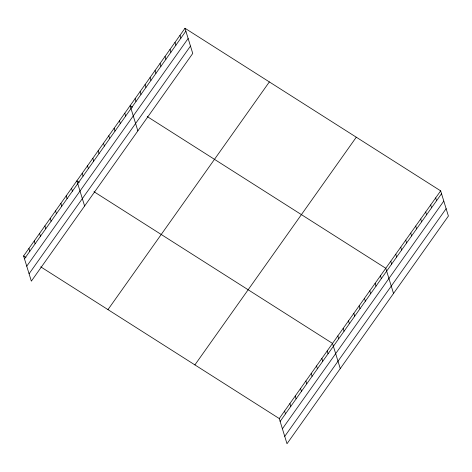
<?xml version="1.0" encoding="UTF-8"?>
<svg xmlns="http://www.w3.org/2000/svg" width="472" height="472" viewBox="0 0 472 472"><rect width="100%" height="100%" fill="white"/><g stroke="black" fill="none" stroke-linecap="round" stroke-linejoin="round"><path stroke-width="0.71" d="M184.994 28.267L192.741 53.448L31.347 281.141L23.6 255.96L184.994 28.267L440.653 190.859L448.4 216.04L287.005 443.733L279.259 418.552L40.71 266.839M24.479 258.809L185.868 31.117M26.745 266.178L188.139 38.486M29.081 273.772L190.47 46.079M107.97 309.614L269.359 81.921M194.895 364.897L356.283 137.204M279.259 418.552L440.653 190.859M280.138 421.402L441.532 193.709M282.403 428.771L443.798 201.078M284.74 436.364L446.134 208.671M132.479 107.185L130.119 105.687L137.865 130.862M147.229 116.566L385.777 268.273L393.524 293.454M79.219 182.322L76.859 180.823L84.606 206.004M93.969 191.703L332.518 343.415L340.265 368.591M23.6 255.96L25.96 257.464M435.668 197.898L436.541 200.748M430.676 204.936L431.555 207.78M425.691 211.975L426.564 214.819M420.699 219.008L421.579 221.858M415.714 226.047L416.587 228.896M410.723 233.085L411.602 235.935M405.731 240.124L406.61 242.974M400.746 247.163L401.619 250.007M395.754 254.202L396.633 257.045M390.769 261.234L391.642 264.084M380.456 275.79L381.329 278.639M375.128 283.3L376.007 286.15M369.8 290.817L370.679 293.667M364.478 298.328L365.352 301.177M359.151 305.844L360.024 308.694M353.823 313.355L354.702 316.205M348.495 320.871L349.374 323.721M343.173 328.382L344.047 331.232M337.846 335.899L338.725 338.748M327.196 350.926L328.069 353.776M321.869 358.443L322.742 361.286M316.541 365.953L317.42 368.803M311.219 373.47L312.092 376.314M305.891 380.981L306.765 383.83M300.564 388.497L301.443 391.341M295.236 396.008L296.115 398.858M180.003 35.306L180.882 38.155M289.914 403.525L290.787 406.374M175.018 42.344L175.891 45.194M284.587 411.035L285.46 413.885M170.026 49.383L170.905 52.233M165.041 56.422L165.914 59.271M160.049 63.46L160.928 66.304M155.064 70.493L155.937 73.343M150.072 77.532L150.951 80.382M145.087 84.571L145.96 87.42M140.095 91.609L140.975 94.459M135.11 98.648L135.983 101.498M124.791 113.197L125.67 116.047M119.469 120.714L120.342 123.558M114.141 128.225L115.02 131.074M108.814 135.741L109.693 138.591M103.492 143.252L104.365 146.102M98.164 150.769L99.037 153.618M92.836 158.279L93.716 161.129M87.515 165.796L88.388 168.646M82.187 173.307L83.06 176.156M71.532 188.334L72.411 191.184M66.21 195.85L67.083 198.7M60.882 203.367L61.755 206.211M55.554 210.878L56.434 213.727M50.233 218.394L51.106 221.238M44.905 225.905L45.778 228.755M39.577 233.422L40.456 236.265M34.249 240.932L35.129 243.782M28.928 248.449L29.801 251.293"/></g></svg>
